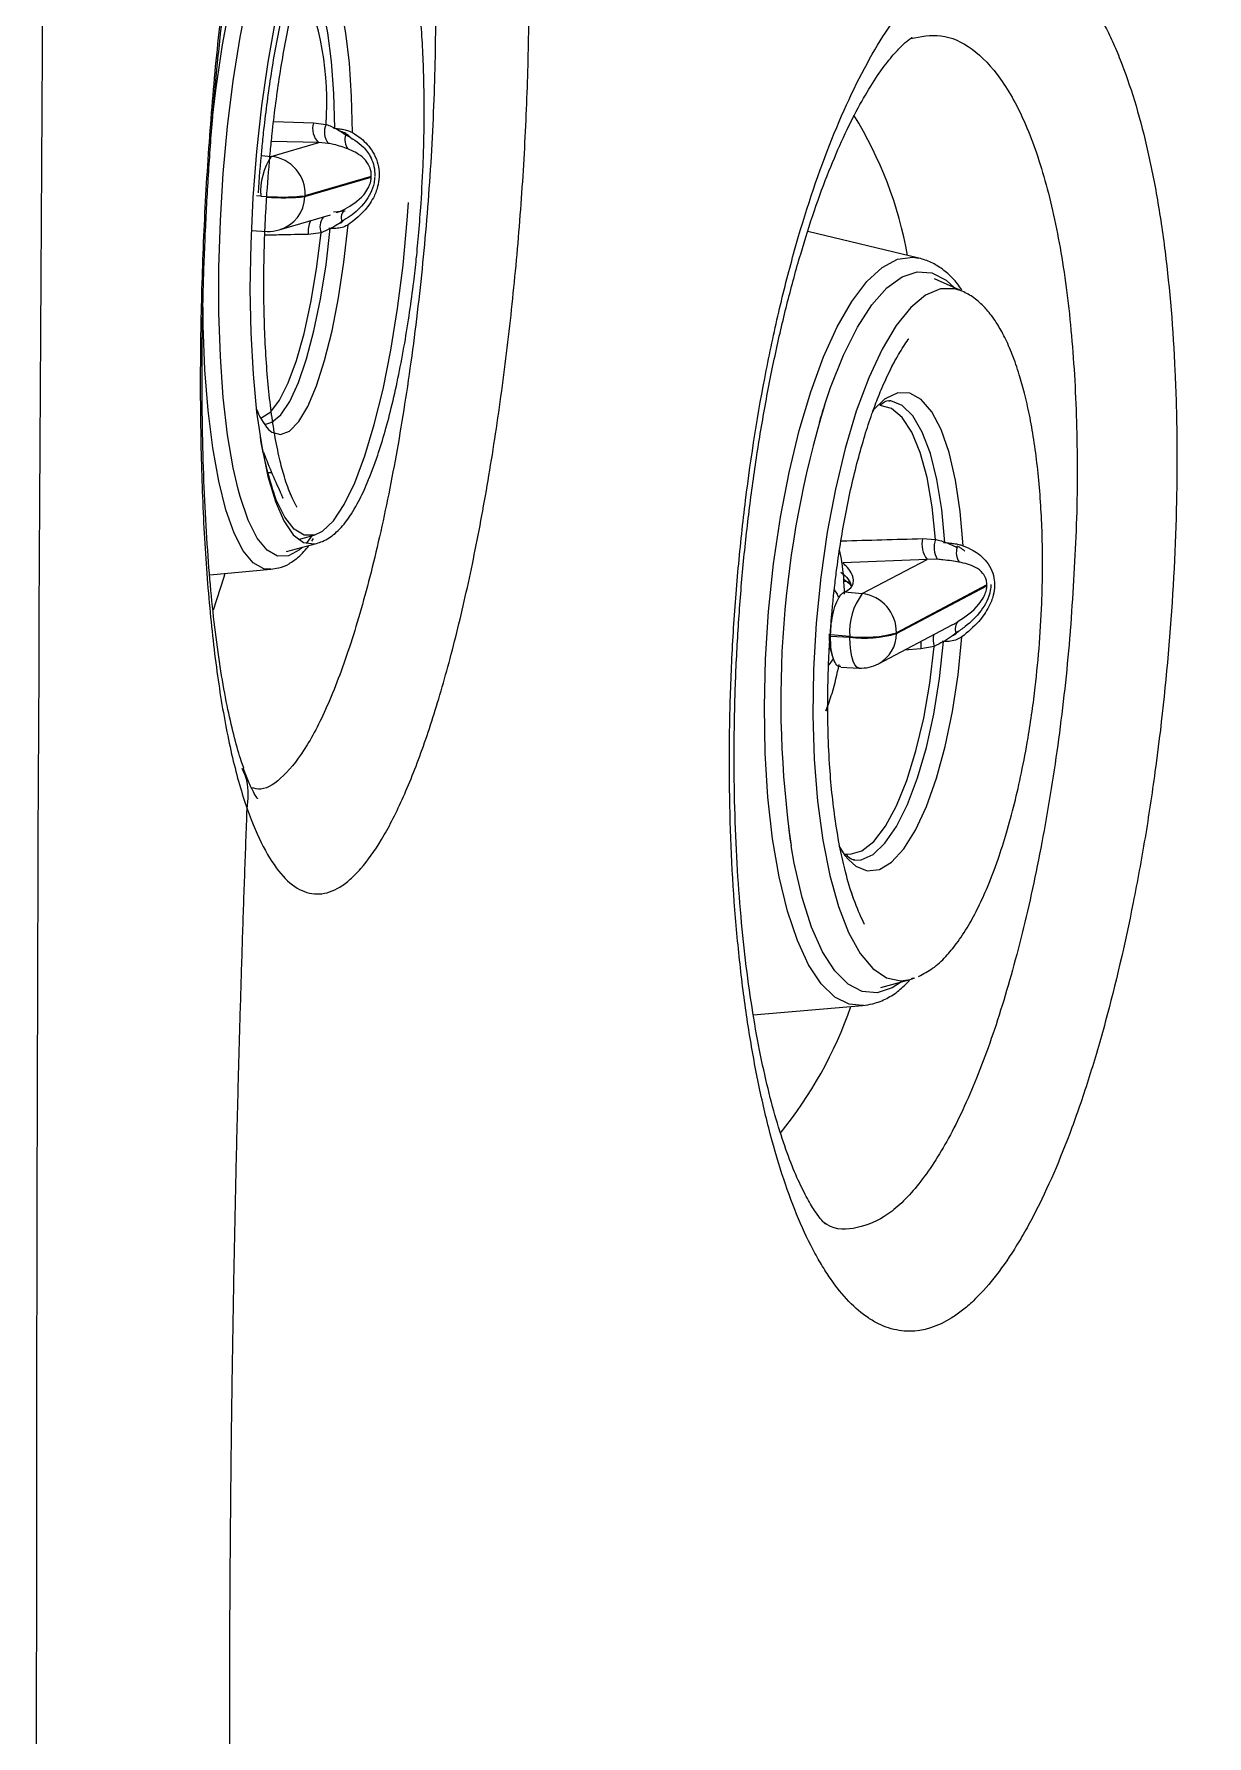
# Model space of a CAD drawing. Extents: x 527 to 611, y 788 to 934.
# Drawn here: x 532.366 to 535.046, y 845.573 to 849.462 of the extents above; entities that cross this region are included whole.
import ezdxf

# ---------------------------------------------------------------- set-up
doc = ezdxf.new("R2010")
doc.units = 0
doc.header["$MEASUREMENT"] = 0
doc.layers.add('1', color=4, linetype='Continuous')
doc.layers.add('GEOMETRY', color=3, linetype='Continuous', lineweight=25)

# ---------------------------------------------------------------- blocks, each defined once
blk = doc.blocks.new('2026_FLAIR')
at = {"layer": 'GEOMETRY'}
for p, q in [((5.8468, 45.8991), (5.9378, 45.8958)), ((5.9378, 45.8958), (5.9666, 45.8921)), ((5.8413, 45.819), (5.9498, 45.8506)), ((5.9498, 45.8506), (5.8416, 45.853)), ((5.9716, 45.8488), (5.9498, 45.8506)), ((5.9834, 45.8835), (5.9868, 45.8833)), ((5.8187, 45.8209), (5.8413, 45.819)), ((5.9183, 45.7272), (6.0699, 45.7714)), ((6.0699, 45.7732), (5.9184, 45.729)), ((6.0702, 45.7733), (6.0699, 45.7732)), ((6.0701, 45.7715), (6.0699, 45.7714)), ((5.8174, 45.7285), (5.8077, 45.7293)), ((5.9184, 45.729), (5.9183, 45.7272)), ((5.9832, 45.6921), (6.0104, 45.6948)), ((5.8596, 45.6511), (5.9766, 45.6852)), ((5.9761, 45.6543), (5.9727, 45.6545)), ((6.0022, 45.6688), (6.0066, 45.6725)), ((5.7955, 45.6495), (5.8318, 45.6478)), ((5.955, 45.6442), (5.9258, 45.6409)), ((7.3211, 45.5866), (7.0674, 45.6476)), ((7.4203, 45.5111), (7.357, 45.5392)), ((7.1053, 45.25), (7.1004, 45.2346)), ((5.8428, 45.0958), (5.833, 45.0963)), ((5.9035, 44.9438), (5.9396, 44.9537)), ((5.8762, 44.916), (5.9448, 44.9347)), ((5.9338, 44.9397), (5.9378, 44.9459)), ((7.3292, 44.9458), (7.3593, 44.9441)), ((7.3774, 44.937), (7.3807, 44.9368)), ((5.7007, 44.863), (5.8404, 44.8756)), ((5.8404, 44.8756), (5.8578, 44.8787)), ((7.3398, 44.8984), (7.1471, 44.8904)), ((7.1918, 44.8201), (7.3398, 44.8984)), ((7.363, 44.8985), (7.3398, 44.8984)), ((7.1489, 44.8485), (7.1617, 44.8473)), ((7.4764, 44.8399), (7.2697, 44.7306)), ((7.2697, 44.7288), (7.4764, 44.8382)), ((7.4768, 44.8401), (7.4764, 44.8399)), ((7.4768, 44.8383), (7.4764, 44.8382)), ((7.151, 44.8238), (7.1918, 44.8201)), ((7.1634, 44.7221), (7.1194, 44.7261)), ((7.1194, 44.7228), (7.1194, 44.7261)), ((7.1194, 44.7228), (7.1633, 44.7204)), ((7.1633, 44.7204), (7.1634, 44.7221)), ((7.2289, 44.6598), (7.3968, 44.7486)), ((7.2697, 44.7306), (7.2697, 44.7288)), ((7.4057, 44.7284), (7.4126, 44.7346)), ((7.3257, 44.6942), (7.2882, 44.6911)), ((7.3559, 44.6993), (7.3257, 44.6942)), ((7.3776, 44.7108), (7.3742, 44.711)), ((7.1429, 44.6523), (7.1846, 44.65)), ((7.3013, 43.9387), (7.3117, 43.9424)), ((7.3013, 43.9387), (7.3087, 43.9411)), ((7.2345, 43.9205), (7.3013, 43.9387)), ((7.2816, 43.9334), (7.2601, 43.9193)), ((6.9427, 43.8579), (7.192, 43.8791)), ((7.1949, 43.8794), (7.192, 43.8791))]:
    blk.add_line(p, q, dxfattribs=at)
at = {"layer": 'GEOMETRY', "flags": 128}
for points in [[(5.7051, 45.8879), (5.7149, 45.9705), (5.73, 46.0736), (5.7478, 46.171), (5.7679, 46.2612), (5.79, 46.3427), (5.8138, 46.4141), (5.8388, 46.4744), (5.8646, 46.5224), (5.8909, 46.5574), (5.9171, 46.5789), (5.9429, 46.5864), (5.954, 46.5853)], [(5.8504, 46.1285), (5.8334, 46.0341), (5.8191, 45.9342), (5.8077, 45.8306), (5.7994, 45.7251), (5.7944, 45.6196), (5.7927, 45.5159), (5.7945, 45.416), (5.7996, 45.3216), (5.8079, 45.2344), (5.8194, 45.1559), (5.8338, 45.0876), (5.8509, 45.0307), (5.8703, 44.9861), (5.8917, 44.9547), (5.9148, 44.9371), (5.939, 44.9335), (5.9448, 44.9347)], [(5.7656, 45.0588), (5.7545, 45.1071), (5.7416, 45.1831), (5.7317, 45.2685), (5.725, 45.3617), (5.7216, 45.4613), (5.7216, 45.5654), (5.725, 45.6723), (5.7317, 45.7802), (5.7416, 45.8872), (5.7546, 45.9915), (5.7703, 46.0913), (5.7886, 46.185), (5.8092, 46.2708), (5.8316, 46.3473), (5.8555, 46.4133), (5.8556, 46.4135)], [(6.0267, 45.8736), (6.025, 45.9556), (6.0201, 46.0319), (6.012, 46.1006), (6.001, 46.1599), (5.9872, 46.2083), (5.9712, 46.2446), (5.9532, 46.2679), (5.9338, 46.2776), (5.9134, 46.2735), (5.9067, 46.2692)], [(5.9868, 45.8833), (5.9846, 45.9626), (5.9792, 46.0359), (5.9707, 46.1012), (5.9592, 46.1569), (5.9452, 46.2014), (5.929, 46.2336), (5.911, 46.2526), (5.8951, 46.2581)], [(5.9396, 44.9537), (5.9584, 44.9628), (5.9832, 44.9867), (6.0078, 45.0238), (6.0319, 45.0734), (6.0551, 45.1346), (6.0768, 45.2064), (6.0967, 45.2874), (6.1145, 45.3762), (6.1298, 45.4713), (6.1424, 45.5709), (6.152, 45.6732), (6.155, 45.7138)], [(5.829, 45.2076), (5.8428, 45.2115), (5.8632, 45.2287), (5.8836, 45.2592), (5.9033, 45.3021), (5.9219, 45.3563), (5.9389, 45.4205), (5.9539, 45.4928), (5.9664, 45.5714), (5.9761, 45.6543)], [(5.8351, 45.1953), (5.8428, 45.1891), (5.8625, 45.1833), (5.8831, 45.1913), (5.904, 45.213), (5.9247, 45.2478), (5.9447, 45.2948), (5.9633, 45.3529), (5.9803, 45.4206), (5.9951, 45.496), (6.0074, 45.5775), (6.0169, 45.6628)], [(5.8165, 45.2219), (5.8199, 45.2227), (5.8401, 45.2356), (5.8604, 45.2622), (5.8803, 45.3016), (5.8992, 45.3529), (5.9165, 45.4146), (5.9318, 45.485), (5.9448, 45.5622), (5.955, 45.6442)], [(7.192, 43.8791), (7.1619, 43.8819), (7.129, 43.8982), (7.0979, 43.9283), (7.0692, 43.9716), (7.0434, 44.0274), (7.0209, 44.0948), (7.0019, 44.1727), (6.987, 44.2598), (6.9763, 44.3547), (6.9699, 44.4559), (6.968, 44.5616), (6.9707, 44.6701), (6.9778, 44.7796), (6.9892, 44.8885), (7.0049, 44.9947), (7.0244, 45.0967), (7.0476, 45.1928), (7.0739, 45.2813), (7.103, 45.3608), (7.1345, 45.43), (7.1677, 45.4878), (7.2021, 45.5332), (7.2372, 45.5654), (7.2724, 45.5841), (7.3072, 45.5887), (7.3211, 45.5866)], [(7.1053, 45.25), (7.1192, 45.2909), (7.1488, 45.3652), (7.1806, 45.4286), (7.2139, 45.4802), (7.2481, 45.5189), (7.2828, 45.5441), (7.3173, 45.5554), (7.351, 45.5527), (7.3833, 45.5359), (7.4016, 45.5194)], [(5.8404, 44.8756), (5.8246, 44.8769), (5.8002, 44.8904), (5.7774, 44.9177), (5.7563, 44.9584), (5.7375, 45.0118), (5.7212, 45.0769), (5.7076, 45.1528), (5.6971, 45.2382), (5.6897, 45.3317), (5.6856, 45.4317), (5.6847, 45.5176)], [(7.4203, 45.5111), (7.4036, 45.5166), (7.3704, 45.5164), (7.3365, 45.5022), (7.3025, 45.4741), (7.2691, 45.4327), (7.2369, 45.3787), (7.2064, 45.3131), (7.1781, 45.237), (7.1526, 45.1519), (7.1304, 45.0591), (7.1117, 44.9604), (7.0971, 44.8575), (7.0866, 44.7524), (7.0805, 44.6467), (7.079, 44.5425), (7.082, 44.4416), (7.0895, 44.3458), (7.1013, 44.2568), (7.1173, 44.1761), (7.1372, 44.1053), (7.1605, 44.0456), (7.1869, 43.9981), (7.216, 43.9635), (7.2471, 43.9426), (7.2798, 43.9357), (7.3013, 43.9387)], [(7.2428, 45.2643), (7.2175, 45.2397), (7.2142, 45.2356)], [(7.4221, 44.9295), (7.4157, 45.008), (7.405, 45.0796), (7.3903, 45.1425), (7.3721, 45.1949), (7.3507, 45.2357), (7.3267, 45.2637), (7.3007, 45.2784), (7.2734, 45.2792), (7.2454, 45.2662), (7.2428, 45.2643)], [(7.3593, 44.9441), (7.3516, 45.0186), (7.3398, 45.0853), (7.324, 45.1425), (7.3049, 45.1886), (7.2827, 45.2224), (7.2583, 45.2429), (7.233, 45.2496)], [(7.3807, 44.9368), (7.3736, 45.0125), (7.3624, 45.081), (7.3473, 45.1404), (7.3287, 45.1892), (7.3071, 45.2261), (7.2831, 45.25), (7.2572, 45.2605), (7.2543, 45.2608)], [(5.8805, 44.9061), (5.8555, 44.9058), (5.8316, 44.9195), (5.8092, 44.9471), (5.7886, 44.988), (5.7703, 45.0417), (5.7656, 45.0588)], [(5.9405, 44.9539), (5.9165, 44.9537), (5.8937, 44.9673), (5.8723, 44.9944), (5.8528, 45.0345), (5.8469, 45.0503)], [(5.9346, 44.9524), (5.9321, 44.9488), (5.9208, 44.9349)], [(5.9121, 44.9258), (5.9062, 44.9205), (5.8805, 44.9061)], [(5.7353, 44.8661), (5.7327, 44.8573), (5.7083, 44.7819)], [(7.1279, 44.829), (7.1345, 44.8186), (7.1366, 44.8128)], [(7.1609, 44.2117), (7.1768, 44.1977), (7.2033, 44.1869), (7.2308, 44.19), (7.2588, 44.2068), (7.2866, 44.237), (7.3133, 44.2797), (7.3384, 44.3339), (7.3613, 44.3983), (7.3812, 44.4711), (7.3978, 44.5506), (7.4106, 44.6347), (7.4193, 44.7213)], [(7.1846, 44.65), (7.1844, 44.6501), (7.1795, 44.6521), (7.175, 44.6573), (7.1711, 44.6655), (7.1678, 44.6764), (7.1654, 44.6895), (7.1639, 44.7044), (7.1633, 44.7204)], [(7.1539, 44.2257), (7.164, 44.2249), (7.1911, 44.2325), (7.2183, 44.2539), (7.2449, 44.2885), (7.2703, 44.3354), (7.2937, 44.3932), (7.3145, 44.4605), (7.3321, 44.5353), (7.346, 44.6157), (7.3559, 44.6993)], [(7.1727, 44.2114), (7.189, 44.212), (7.2163, 44.2242), (7.2435, 44.2498), (7.27, 44.2881), (7.2951, 44.3383), (7.318, 44.3989), (7.3382, 44.4684), (7.3551, 44.5449), (7.3684, 44.6264), (7.3776, 44.7108)], [(7.126, 44.6717), (7.1256, 44.6709), (7.115, 44.6571)], [(7.2601, 43.9193), (7.2256, 43.9079), (7.1919, 43.9107), (7.1595, 43.9275), (7.1291, 43.9581), (7.1011, 44.0019), (7.0761, 44.0581), (7.0543, 44.126), (7.0363, 44.2041), (7.0292, 44.2441)], [(7.1382, 44.2436), (7.1522, 44.222), (7.1609, 44.2117)]]:
    blk.add_lwpolyline(points, dxfattribs=at)
at = {"layer": 'GEOMETRY'}
for centre, radius, start, end in [((5.2733, 45.9418), 0.6951, 355.9052, 24.2463), ((5.979, 45.8826), 0.0433, 162.2254, 227.5447), ((6.0043, 45.8745), 0.0416, 154.9717, 218.2183), ((6.3928, 45.4308), 0.917, 10.1732, 31.7504), ((6.0434, 45.8566), 0.0338, 159.9564, 217.6506), ((5.9645, 45.738), 0.1475, 146.6818, 183.6696), ((5.8329, 45.7337), 0.0857, 356.8526, 84.3307), ((3.3518, 45.8999), 2.7211, 357.2938, 357.331), ((5.8657, 46.2264), 0.5002, 264.452, 276.0459), ((5.8681, 46.1912), 0.4667, 265.4286, 276.182), ((5.8357, 45.7303), 0.0827, 286.825, 357.8832), ((6.0293, 45.6785), 0.0281, 132.6758, 196.822), ((5.9867, 45.6465), 0.0612, 155.4113, 185.3015), ((5.9914, 45.6576), 0.0388, 143.9645, 200.2007), ((5.8358, 45.7327), 0.085, 267.3049, 286.2703), ((5.9484, 45.2942), 0.1503, 199.8285, 221.1034), ((9.3393, 44.5752), 2.3337, 163.1929, 188.1572), ((6.6143, 45.305), 0.8086, 189.0248, 198.3598), ((7.3869, 44.9338), 0.0589, 168.2177, 216.9796), ((7.4108, 44.9254), 0.0549, 160.0106, 209.351), ((7.4453, 44.9132), 0.0387, 161.698, 213.4773), ((5.5509, 44.866), 1.9257, 359.1716, 359.2234), ((7.308, 44.7333), 0.1451, 143.2434, 184.404), ((7.1813, 44.7323), 0.0884, 358.8825, 83.1998), ((7.2354, 44.7186), 0.1193, 175.3406, 201.9433), ((7.1956, 44.9888), 0.2703, 263.1491, 285.9085), ((7.1956, 44.9905), 0.2703, 263.1491, 285.9085), ((7.1915, 44.7284), 0.0782, 298.6092, 0.2746), ((7.4192, 44.7162), 0.0655, 171.2938, 194.9391), ((7.4289, 44.7394), 0.0249, 135.4421, 202.2012), ((7.4169, 44.7011), 0.0915, 173.6962, 184.3296), ((7.1892, 44.7349), 0.085, 266.9039, 297.8748), ((6.267, 44.1877), 0.9509, 320.8137, 340.9181)]:
    blk.add_arc(centre, radius, start, end, dxfattribs=at)
for points, knots in [([(9.9132, 46.019), (9.8924, 46.0274), (9.8504, 46.0443), (9.7876, 46.0697), (9.7245, 46.0955), (9.661, 46.1215), (9.5973, 46.1479), (9.5333, 46.1745), (9.4691, 46.2014), (9.4046, 46.2286), (9.3399, 46.2562), (9.275, 46.284), (9.2098, 46.3121), (9.1445, 46.3404), (9.079, 46.3691), (9.0134, 46.3981), (8.9476, 46.4274), (8.8817, 46.4569), (8.8157, 46.4868), (8.6844, 46.5466), (8.4842, 46.6398), (8.2327, 46.7611), (7.9795, 46.8877), (7.739, 47.0126), (7.5016, 47.141), (7.2738, 47.2693), (7.0616, 47.3941), (6.8557, 47.5206), (6.667, 47.6419), (6.5178, 47.7424), (6.4115, 47.8165), (6.3399, 47.8674), (6.2713, 47.9172), (6.2056, 47.9658), (6.1635, 47.9978), (6.1426, 48.0137)], [0, 0, 0, 0, 0.012666, 0.025477, 0.038431, 0.05153, 0.064772, 0.078158, 0.091689, 0.105363, 0.11918, 0.133142, 0.147247, 0.161495, 0.175887, 0.190423, 0.205102, 0.219924, 0.23489, 0.249999, 0.309916, 0.374998, 0.432261, 0.499997, 0.562503, 0.624998, 0.692667, 0.749998, 0.815109, 0.874999, 0.901116, 0.926674, 0.951674, 0.976116, 1, 1, 1, 1]), ([(5.7863, 44.3281), (5.798, 44.2952), (5.8102, 44.2665), (5.8358, 44.2175), (5.8491, 44.1971), (5.8768, 44.1644), (5.8911, 44.1522), (5.921, 44.1364), (5.9361, 44.133), (5.9668, 44.1349), (5.9823, 44.1401), (6.006, 44.1545), (6.0139, 44.1604), (6.0299, 44.1745), (6.038, 44.1826), (6.0619, 44.21), (6.0777, 44.2323), (6.1092, 44.2849), (6.1248, 44.3152), (6.1482, 44.3669), (6.1559, 44.3851), (6.1712, 44.4233), (6.1787, 44.4432), (6.201, 44.5053), (6.2154, 44.55), (6.2364, 44.6218), (6.2433, 44.6466), (6.2569, 44.6978), (6.2637, 44.7243), (6.2833, 44.8056), (6.2958, 44.8619), (6.3192, 44.9788), (6.3303, 45.0393), (6.3459, 45.1334), (6.3509, 45.1653), (6.3606, 45.23), (6.3652, 45.2626), (6.3783, 45.3609), (6.3862, 45.4272), (6.4001, 45.5611), (6.4062, 45.6289), (6.4138, 45.7316), (6.4162, 45.7659), (6.4202, 45.834), (6.422, 45.8678), (6.4266, 45.9688), (6.4286, 46.0354), (6.4301, 46.1342), (6.4303, 46.1669), (6.4301, 46.2321), (6.4298, 46.2645), (6.428, 46.36), (6.4257, 46.4214), (6.419, 46.5402), (6.4145, 46.5975), (6.4062, 46.6803), (6.4032, 46.7075), (6.3965, 46.7601), (6.393, 46.7856), (6.3816, 46.8597), (6.373, 46.9058), (6.354, 46.9916), (6.3435, 47.0313), (6.3205, 47.1038), (6.3083, 47.136), (6.2825, 47.1922), (6.2689, 47.2163), (6.2474, 47.2465), (6.2401, 47.2555), (6.2251, 47.2715), (6.2174, 47.2784), (6.1942, 47.2958), (6.1784, 47.3029), (6.1462, 47.3087), (6.1297, 47.3072), (6.1045, 47.2984), (6.096, 47.2943), (6.0791, 47.2841), (6.0707, 47.2779), (6.0455, 47.2561), (6.0287, 47.2375), (6.0037, 47.2034), (5.9954, 47.1909), (5.983, 47.1707), (5.9788, 47.1637), (5.9726, 47.1528), (5.9695, 47.1473), (5.9664, 47.1416), (5.9644, 47.1377), (5.9633, 47.1358), (5.9623, 47.1338)], [0, 0, 0, 0, 0.03125, 0.03125, 0.0625, 0.0625, 0.09375, 0.09375, 0.125, 0.125, 0.15625, 0.15625, 0.171875, 0.171875, 0.1875, 0.1875, 0.21875, 0.21875, 0.25, 0.25, 0.265625, 0.265625, 0.28125, 0.28125, 0.3125, 0.3125, 0.328125, 0.328125, 0.34375, 0.34375, 0.375, 0.375, 0.40625, 0.40625, 0.421875, 0.421875, 0.4375, 0.4375, 0.46875, 0.46875, 0.5, 0.5, 0.515625, 0.515625, 0.53125, 0.53125, 0.5625, 0.5625, 0.578125, 0.578125, 0.59375, 0.59375, 0.625, 0.625, 0.65625, 0.65625, 0.671875, 0.671875, 0.6875, 0.6875, 0.71875, 0.71875, 0.75, 0.75, 0.78125, 0.78125, 0.8125, 0.8125, 0.828125, 0.828125, 0.84375, 0.84375, 0.875, 0.875, 0.90625, 0.90625, 0.921875, 0.921875, 0.9375, 0.9375, 0.96875, 0.96875, 0.984375, 0.984375, 0.992187, 0.992187, 0.996094, 0.998047, 0.998047, 1, 1, 1, 1]), ([(5.9623, 47.1336), (5.945, 47.1004), (5.9286, 47.0633), (5.897, 46.9816), (5.8819, 46.9371), (5.8602, 46.8646), (5.853, 46.8395), (5.8391, 46.7874), (5.8322, 46.7603), (5.8123, 46.6771), (5.7999, 46.619), (5.7767, 46.498), (5.7659, 46.435), (5.751, 46.3367), (5.7462, 46.3031), (5.7371, 46.2355), (5.7328, 46.2015), (5.7207, 46.0986), (5.7136, 46.029), (5.7045, 45.9231), (5.7017, 45.8875), (5.6965, 45.8159), (5.6941, 45.7797), (5.6879, 45.6717), (5.6848, 45.6003), (5.6805, 45.4588), (5.6793, 45.3887), (5.6791, 45.2844), (5.6792, 45.2497), (5.6801, 45.1815), (5.6807, 45.1479), (5.6835, 45.0488), (5.6863, 44.9849), (5.6921, 44.8923), (5.6943, 44.862), (5.6992, 44.8024), (5.7019, 44.7731), (5.7108, 44.6879), (5.7177, 44.6347), (5.7336, 44.535), (5.7426, 44.4885), (5.7577, 44.424), (5.7631, 44.4034), (5.7743, 44.3643), (5.7801, 44.3458), (5.7862, 44.3283)], [0, 0, 0, 0, 0.0625, 0.0625, 0.125, 0.125, 0.15625, 0.15625, 0.1875, 0.1875, 0.25, 0.25, 0.3125, 0.3125, 0.34375, 0.34375, 0.375, 0.375, 0.4375, 0.4375, 0.46875, 0.46875, 0.5, 0.5, 0.5625, 0.5625, 0.625, 0.625, 0.65625, 0.65625, 0.6875, 0.6875, 0.75, 0.75, 0.78125, 0.78125, 0.8125, 0.8125, 0.875, 0.875, 0.9375, 0.9375, 0.96875, 0.96875, 1, 1, 1, 1]), ([(5.9699, 47.0862), (5.9768, 47.0876), (6.0026, 47.0929), (6.0442, 47.0625), (6.0929, 46.9954), (6.1347, 46.891), (6.1693, 46.7533), (6.1949, 46.5876), (6.2113, 46.3958), (6.2179, 46.1865), (6.2147, 45.9622), (6.2023, 45.7332), (6.1809, 45.5022), (6.1517, 45.2798), (6.1153, 45.0685), (6.0733, 44.8781), (6.0261, 44.7103), (5.9759, 44.5732), (5.923, 44.4672), (5.8699, 44.4002), (5.8268, 44.3692), (5.8031, 44.3749), (5.7961, 44.3765)], [0, 0, 0, 0, 0.019585, 0.073345, 0.125527, 0.179219, 0.231504, 0.285316, 0.337807, 0.391837, 0.444493, 0.498689, 0.551392, 0.605625, 0.65827, 0.712435, 0.764977, 0.819034, 0.871478, 0.925435, 0.977802, 1, 1, 1, 1]), ([(5.7786, 44.4218), (5.7767, 44.427), (5.7698, 44.4458), (5.7572, 44.4901), (5.7419, 44.5546), (5.7274, 44.6318), (5.7149, 44.7183), (5.7042, 44.8147), (5.6956, 44.9192), (5.689, 45.0328), (5.6847, 45.1541), (5.6829, 45.2815), (5.6835, 45.4133), (5.6866, 45.5478), (5.6923, 45.6831), (5.7002, 45.8178), (5.7106, 45.9512), (5.7234, 46.083), (5.7387, 46.2126), (5.7561, 46.3384), (5.7757, 46.4587), (5.797, 46.5721), (5.8198, 46.6769), (5.8434, 46.7709), (5.8679, 46.8544), (5.893, 46.9281), (5.9177, 46.9894), (5.9346, 47.0265), (5.9418, 47.0392), (5.942, 47.0396)], [0, 0, 0, 0, 0.01331, 0.048282, 0.084933, 0.122822, 0.161547, 0.199122, 0.238023, 0.277825, 0.318312, 0.359261, 0.40045, 0.441643, 0.482643, 0.523249, 0.563515, 0.60415, 0.645026, 0.686025, 0.726946, 0.767601, 0.807802, 0.84733, 0.884889, 0.923711, 0.961823, 0.998909, 1, 1, 1, 1]), ([(6.1836, 45.7114), (6.1855, 45.7442), (6.1882, 45.7903), (6.1902, 45.8578), (6.191, 45.9146), (6.1905, 45.9801), (6.1885, 46.0459), (6.1848, 46.1109), (6.1794, 46.173), (6.1723, 46.2311), (6.1639, 46.2838), (6.1543, 46.3304), (6.1441, 46.3695), (6.1333, 46.403), (6.1212, 46.433), (6.1081, 46.4584), (6.0929, 46.4801), (6.0816, 46.4925), (6.0707, 46.5006), (6.0672, 46.5032)], [0, 0, 0, 0, 0.088522, 0.124727, 0.184293, 0.245323, 0.309847, 0.375952, 0.442755, 0.509448, 0.575263, 0.63927, 0.699936, 0.753453, 0.809618, 0.869904, 0.923302, 0.975408, 1, 1, 1, 1]), ([(5.8315, 45.7348), (5.8339, 45.7671), (5.8373, 45.8127), (5.8441, 45.8789), (5.8507, 45.9344), (5.8597, 45.9979), (5.8701, 46.0612), (5.882, 46.123), (5.895, 46.1815), (5.9088, 46.2354), (5.9231, 46.2834), (5.9372, 46.3246), (5.9499, 46.3567), (5.9598, 46.3787), (5.9708, 46.4008), (5.9818, 46.4198), (5.991, 46.4326), (5.9934, 46.4357), (5.9938, 46.4363), (5.9939, 46.4363), (5.9939, 46.4363), (5.9939, 46.4363), (5.9939, 46.4363)], [0, 0, 0, 0, 0.103569, 0.14605, 0.215409, 0.286247, 0.360832, 0.436854, 0.513199, 0.588811, 0.662626, 0.733234, 0.79788, 0.846462, 0.874494, 0.967376, 0.993524, 0.999303, 0.999873, 0.999981, 0.999999, 1, 1, 1, 1]), ([(5.8118, 45.7361), (5.8143, 45.7686), (5.8177, 45.8144), (5.8246, 45.881), (5.8312, 45.9368), (5.8402, 46.0008), (5.8508, 46.0647), (5.8628, 46.1273), (5.876, 46.1867), (5.8901, 46.2416), (5.9048, 46.2911), (5.9196, 46.3341), (5.9341, 46.37), (5.9468, 46.3972), (5.9553, 46.4131), (5.9589, 46.4194), (5.9595, 46.4203), (5.9595, 46.4203), (5.9595, 46.4203)], [0, 0, 0, 0, 0.112333, 0.158143, 0.233431, 0.310374, 0.391502, 0.474341, 0.55773, 0.640598, 0.721948, 0.800633, 0.87501, 0.941927, 0.9921, 0.998945, 0.99984, 1, 1, 1, 1]), ([(7.894, 44.7216), (7.9024, 44.8263), (7.9075, 44.9293), (7.9107, 45.0812), (7.911, 45.1314), (7.9101, 45.2061), (7.9097, 45.2309), (7.9083, 45.2802), (7.9074, 45.3045), (7.902, 45.4244), (7.8944, 45.5154), (7.8809, 45.6231), (7.878, 45.6444), (7.8717, 45.6862), (7.8684, 45.7069), (7.8578, 45.7675), (7.8499, 45.806), (7.8243, 45.9157), (7.8043, 45.9814), (7.7755, 46.0539), (7.7695, 46.068), (7.7573, 46.0949), (7.7511, 46.1077), (7.732, 46.1445), (7.7053, 46.1888), (7.6766, 46.2238), (7.6542, 46.2465), (7.6466, 46.2535), (7.6311, 46.2662), (7.6232, 46.272), (7.5835, 46.2976), (7.5506, 46.3078), (7.4998, 46.3081), (7.4826, 46.3056), (7.4564, 46.2981), (7.4476, 46.2949), (7.4301, 46.2873), (7.4214, 46.2829), (7.3778, 46.2577), (7.3432, 46.2279), (7.3003, 46.1783), (7.2917, 46.1678), (7.2746, 46.1454), (7.2661, 46.1337), (7.241, 46.0969), (7.2246, 46.0703), (7.1765, 45.9843), (7.1459, 45.9187), (7.0878, 45.7706), (7.0613, 45.6905), (7.0251, 45.5617), (7.0137, 45.5173), (6.992, 45.4255), (6.9817, 45.3779), (6.9535, 45.2337), (6.9378, 45.1348), (6.922, 45.0077), (6.919, 44.9821), (6.9135, 44.9306), (6.9109, 44.9046), (6.9037, 44.8264), (6.8998, 44.7742), (6.8951, 44.6958), (6.8938, 44.6696), (6.8915, 44.6173), (6.8906, 44.5911), (6.8885, 44.5134), (6.8879, 44.4622), (6.8887, 44.3104), (6.8924, 44.2117), (6.9029, 44.0675), (6.9073, 44.0198), (6.9175, 43.9279), (6.9233, 43.8834), (6.9364, 43.7974), (6.9437, 43.7558), (6.9598, 43.6755), (6.9685, 43.6368), (6.997, 43.5255), (7.0183, 43.4598), (7.0536, 43.3735), (7.0659, 43.3468), (7.0852, 43.3099), (7.0919, 43.2981), (7.1053, 43.2757), (7.1121, 43.2651), (7.1465, 43.2154), (7.1754, 43.1854), (7.2133, 43.1601), (7.2209, 43.1556), (7.2364, 43.148), (7.2442, 43.1448), (7.2678, 43.1372), (7.2837, 43.1347), (7.3314, 43.1348), (7.3636, 43.145), (7.4043, 43.1705), (7.4125, 43.1763), (7.4287, 43.189), (7.4368, 43.196), (7.4609, 43.2187), (7.4927, 43.2537), (7.5239, 43.298), (7.5471, 43.3348), (7.5548, 43.3476), (7.5702, 43.3746), (7.5778, 43.3886), (7.6153, 43.4612), (7.6438, 43.5269), (7.6843, 43.6367), (7.6975, 43.6752), (7.7167, 43.7359), (7.723, 43.7566), (7.7353, 43.7985), (7.7413, 43.8197), (7.7705, 43.9274), (7.7918, 44.0186), (7.8204, 44.1627), (7.8295, 44.2122), (7.8461, 44.3118), (7.8537, 44.362), (7.8745, 44.5139), (7.8857, 44.6169), (7.894, 44.7216)], [0, 0, 0, 0, 0.03125, 0.03125, 0.046875, 0.046875, 0.054688, 0.054688, 0.0625, 0.0625, 0.09375, 0.09375, 0.101563, 0.101563, 0.109375, 0.109375, 0.125, 0.125, 0.15625, 0.15625, 0.164063, 0.164063, 0.171875, 0.171875, 0.1875, 0.203125, 0.203125, 0.210938, 0.210938, 0.21875, 0.21875, 0.25, 0.25, 0.265625, 0.265625, 0.273438, 0.273438, 0.28125, 0.28125, 0.3125, 0.3125, 0.320313, 0.320313, 0.328125, 0.328125, 0.34375, 0.34375, 0.375, 0.375, 0.40625, 0.40625, 0.421875, 0.421875, 0.4375, 0.4375, 0.46875, 0.46875, 0.476563, 0.476563, 0.484375, 0.484375, 0.5, 0.5, 0.507813, 0.507813, 0.515625, 0.515625, 0.53125, 0.53125, 0.5625, 0.5625, 0.578125, 0.578125, 0.59375, 0.59375, 0.609375, 0.609375, 0.625, 0.625, 0.65625, 0.65625, 0.671875, 0.671875, 0.679688, 0.679688, 0.6875, 0.6875, 0.71875, 0.71875, 0.726563, 0.726563, 0.734375, 0.734375, 0.75, 0.75, 0.78125, 0.78125, 0.789063, 0.789063, 0.796875, 0.796875, 0.8125, 0.828125, 0.828125, 0.835938, 0.835938, 0.84375, 0.84375, 0.875, 0.875, 0.890625, 0.890625, 0.898438, 0.898438, 0.90625, 0.90625, 0.9375, 0.9375, 0.953125, 0.953125, 0.96875, 0.96875, 1, 1, 1, 1]), ([(7.1073, 43.3798), (7.1075, 43.3796), (7.1084, 43.379), (7.0997, 43.3872), (7.0853, 43.406), (7.0664, 43.4366), (7.0452, 43.4789), (7.0227, 43.5334), (7.0002, 43.5998), (6.9787, 43.6771), (6.9589, 43.7649), (6.9413, 43.8619), (6.9262, 43.968), (6.9141, 44.0823), (6.9052, 44.2034), (6.8999, 44.33), (6.8984, 44.4607), (6.9007, 44.5938), (6.9069, 44.7278), (6.9169, 44.8611), (6.9307, 44.9929), (6.9482, 45.1226), (6.9692, 45.2495), (6.9935, 45.3718), (7.0207, 45.4881), (7.0505, 45.5968), (7.0822, 45.6966), (7.1151, 45.7858), (7.1486, 45.8641), (7.1823, 45.9313), (7.2152, 45.9874), (7.2458, 46.0314), (7.2727, 46.063), (7.2931, 46.0823), (7.3054, 46.0906), (7.3055, 46.0906), (7.3055, 46.0906)], [0, 0, 0, 0, 0.012639, 0.037971, 0.063539, 0.089922, 0.117339, 0.145746, 0.174975, 0.204812, 0.234678, 0.265221, 0.296369, 0.328022, 0.360068, 0.392395, 0.424891, 0.457449, 0.489968, 0.522221, 0.554319, 0.586631, 0.619081, 0.651552, 0.683898, 0.715986, 0.747686, 0.778878, 0.809051, 0.839241, 0.869134, 0.898515, 0.927172, 0.954972, 0.981978, 1, 1, 1, 1]), ([(7.302, 46.0884), (7.3253, 46.0928), (7.3739, 46.1021), (7.4438, 46.0696), (7.5093, 46.0013), (7.5667, 45.897), (7.6137, 45.7591), (7.6496, 45.5921), (7.673, 45.3999), (7.6838, 45.189), (7.6828, 44.9654), (7.6723, 44.8124), (7.6671, 44.7359)], [0, 0, 0, 0, 0.091874, 0.192058, 0.292323, 0.392586, 0.493483, 0.594382, 0.696003, 0.797629, 0.898813, 1, 1, 1, 1]), ([(5.9666, 45.8921), (5.9708, 45.8906), (5.9888, 45.8839), (6.0017, 45.875), (6.0116, 45.8682)], [0, 0, 0, 0, 0.235525, 1, 1, 1, 1]), ([(6.0166, 45.836), (6.0067, 45.8397), (5.9938, 45.8444), (5.9758, 45.848), (5.9716, 45.8488)], [0, 0, 0, 0, 0.771239, 1, 1, 1, 1]), ([(5.9868, 45.8833), (5.9907, 45.8829), (5.9987, 45.8822), (6.0103, 45.8799), (6.02, 45.8771), (6.0246, 45.8747), (6.0267, 45.8736)], [0, 0, 0, 0, 0.254764, 0.509055, 0.775432, 1, 1, 1, 1]), ([(6.0116, 45.8712), (6.01, 45.8721), (6.007, 45.8738), (6.0021, 45.8753), (5.9992, 45.8758), (5.9986, 45.8759)], [0, 0, 0, 0, 0.477187, 0.880654, 1, 1, 1, 1]), ([(6.0272, 45.8573), (6.0242, 45.8608), (6.0193, 45.8664), (6.0137, 45.8699), (6.0116, 45.8712)], [0, 0, 0, 0, 0.62135, 1, 1, 1, 1]), ([(6.0116, 45.8682), (6.0256, 45.8605), (6.0471, 45.8486), (6.068, 45.8204), (6.0771, 45.7968), (6.0777, 45.7817), (6.0779, 45.7741)], [0, 0, 0, 0, 0.463117, 0.713612, 0.855951, 1, 1, 1, 1]), ([(6.0267, 45.8736), (6.0334, 45.8693), (6.0503, 45.8585), (6.0706, 45.8365), (6.0839, 45.8085), (6.088, 45.7878), (6.0881, 45.7683), (6.0847, 45.7474), (6.0732, 45.7192), (6.05, 45.6876), (6.0291, 45.672), (6.0169, 45.6628)], [0, 0, 0, 0, 0.116168, 0.292659, 0.385827, 0.463409, 0.501888, 0.57117, 0.660671, 0.801001, 1, 1, 1, 1]), ([(6.0699, 45.7732), (6.0699, 45.7767), (6.0698, 45.7821), (6.0676, 45.7919), (6.0615, 45.8056), (6.0441, 45.8241), (6.0276, 45.8312), (6.0166, 45.836)], [0, 0, 0, 0, 0.08028, 0.121402, 0.251244, 0.501972, 1, 1, 1, 1]), ([(6.0779, 45.7723), (6.0774, 45.7678), (6.0762, 45.7545), (6.0685, 45.7341), (6.0505, 45.7062), (6.0273, 45.6854), (6.0088, 45.6742), (6.0023, 45.6703)], [0, 0, 0, 0, 0.084589, 0.250844, 0.41495, 0.796141, 1, 1, 1, 1]), ([(6.0102, 45.6992), (6.0248, 45.7075), (6.0431, 45.718), (6.0612, 45.7428), (6.0663, 45.7539), (6.069, 45.7629), (6.0695, 45.7683), (6.0699, 45.7714)], [0, 0, 0, 0, 0.6220351, 0.7817212, 0.8783885, 0.9298734, 1, 1, 1, 1]), ([(5.8996, 45.0179), (5.8996, 45.0179), (5.8996, 45.0179), (5.8996, 45.0179), (5.8996, 45.018), (5.8985, 45.0199), (5.8912, 45.0331), (5.8811, 45.0564), (5.87, 45.0902), (5.8595, 45.1296), (5.8495, 45.1794), (5.8408, 45.2364), (5.834, 45.2972), (5.8288, 45.364), (5.8254, 45.4368), (5.8241, 45.5082), (5.8246, 45.5743), (5.8262, 45.636), (5.8286, 45.6887), (5.8308, 45.7232), (5.8315, 45.7348)], [0, 0, 0, 0, 0.000002, 0.000012, 0.000066, 0.000653, 0.018121, 0.122923, 0.175621, 0.25391, 0.343564, 0.421459, 0.504612, 0.588732, 0.671754, 0.76292, 0.830609, 0.889552, 0.962761, 1, 1, 1, 1]), ([(5.9448, 44.9347), (5.9493, 44.9362), (5.9652, 44.9413), (5.9897, 44.9581), (6.015, 44.9865), (6.0394, 45.0261), (6.0627, 45.0758), (6.0829, 45.1295), (6.1017, 45.1906), (6.1179, 45.2523), (6.1329, 45.3198), (6.1462, 45.3904), (6.1576, 45.4614), (6.1662, 45.5262), (6.1732, 45.5871), (6.1789, 45.647), (6.182, 45.6893), (6.1836, 45.7114)], [0, 0, 0, 0, 0.027601, 0.098315, 0.18088, 0.271476, 0.343157, 0.433542, 0.501957, 0.572487, 0.643646, 0.71391, 0.78064, 0.843054, 0.889855, 0.9426, 1, 1, 1, 1]), ([(5.9893, 45.6907), (5.9933, 45.6919), (6.0014, 45.6944), (6.0072, 45.6976), (6.0102, 45.6992)], [0, 0, 0, 0, 0.493422, 1, 1, 1, 1]), ([(6.0023, 45.6703), (5.9993, 45.668), (5.9863, 45.6581), (5.9685, 45.6502), (5.955, 45.6442)], [0, 0, 0, 0, 0.234175, 1, 1, 1, 1]), ([(6.0169, 45.6628), (6.0135, 45.6609), (6.0069, 45.6573), (5.9932, 45.6545), (5.9824, 45.654), (5.9771, 45.6543), (5.9761, 45.6543)], [0, 0, 0, 0, 0.32436, 0.650451, 0.935141, 1, 1, 1, 1]), ([(5.9962, 45.6658), (5.9969, 45.6661), (5.9993, 45.6668), (6.001, 45.668), (6.0022, 45.6688)], [0, 0, 0, 0, 0.3063412, 1, 1, 1, 1]), ([(5.9258, 45.6409), (5.9048, 45.6405), (5.8715, 45.6399), (5.8386, 45.639), (5.8266, 45.6387)], [0, 0, 0, 0, 0.634609, 1, 1, 1, 1]), ([(7.4193, 45.5139), (7.416, 45.5188), (7.4062, 45.533), (7.3875, 45.5519), (7.3638, 45.5699), (7.341, 45.5811), (7.326, 45.5852), (7.3212, 45.5866)], [0, 0, 0, 0, 0.136082, 0.394987, 0.654255, 0.887431, 1, 1, 1, 1]), ([(7.5968, 44.7071), (7.599, 44.7415), (7.602, 44.7894), (7.6037, 44.8588), (7.6039, 44.9159), (7.6021, 44.9816), (7.5983, 45.0471), (7.5922, 45.1114), (7.5841, 45.1723), (7.5742, 45.2282), (7.563, 45.2774), (7.55, 45.3237), (7.5351, 45.3666), (7.5184, 45.4046), (7.4997, 45.4382), (7.4807, 45.4644), (7.4638, 45.4821), (7.4428, 45.4996), (7.4292, 45.5066), (7.4203, 45.5111)], [0, 0, 0, 0, 0.09108, 0.126725, 0.185488, 0.245296, 0.308172, 0.372151, 0.436161, 0.498942, 0.558555, 0.613004, 0.678225, 0.741372, 0.796828, 0.862373, 0.911776, 0.942209, 1, 1, 1, 1]), ([(7.1197, 44.7432), (7.1225, 44.7754), (7.1264, 44.8206), (7.1347, 44.8863), (7.1427, 44.9411), (7.1538, 45.0036), (7.1667, 45.0654), (7.1813, 45.1252), (7.1971, 45.1806), (7.2129, 45.2288), (7.2266, 45.2653), (7.2427, 45.3043), (7.2617, 45.3445), (7.282, 45.3791), (7.2935, 45.396), (7.2974, 45.4014), (7.2978, 45.402), (7.2978, 45.402), (7.2978, 45.402), (7.2978, 45.402), (7.2978, 45.402)], [0, 0, 0, 0, 0.116401, 0.163762, 0.241397, 0.320291, 0.402876, 0.486232, 0.568482, 0.646838, 0.714445, 0.753123, 0.864907, 0.954191, 0.995365, 0.999804, 0.999977, 0.999996, 0.999999, 1, 1, 1, 1]), ([(7.2564, 45.3325), (7.2564, 45.3325), (7.2564, 45.3325), (7.2564, 45.3326), (7.2564, 45.3327), (7.2569, 45.3336), (7.2598, 45.3393), (7.263, 45.3454), (7.2654, 45.3498), (7.2656, 45.3501), (7.2656, 45.3501), (7.2656, 45.3501)], [0, 0, 0, 0, 0.000365, 0.001664, 0.005586, 0.022934, 0.159727, 0.933639, 0.990721, 0.997986, 1, 1, 1, 1]), ([(7.1004, 45.2346), (7.0997, 45.2325), (7.0972, 45.2244), (7.095, 45.2168), (7.0935, 45.2112)], [0, 0, 0, 0, 0.268785, 1, 1, 1, 1]), ([(7.2321, 45.2508), (7.2358, 45.2535), (7.2451, 45.2605), (7.2504, 45.2614), (7.2537, 45.2606), (7.2544, 45.2604)], [0, 0, 0, 0, 0.3300023, 0.8533985, 1, 1, 1, 1]), ([(5.8233, 45.1434), (5.8258, 45.1369), (5.8346, 45.114), (5.8481, 45.0827), (5.8597, 45.0568), (5.8648, 45.0452), (5.8663, 45.0417), (5.8668, 45.0405), (5.8671, 45.0399), (5.8671, 45.0399), (5.8673, 45.0393), (5.8674, 45.0389), (5.8676, 45.0385), (5.8677, 45.0384), (5.8677, 45.0384), (5.8677, 45.0384), (5.8677, 45.0384), (5.8677, 45.0384), (5.8677, 45.0384), (5.8677, 45.0384), (5.8677, 45.0384), (5.8677, 45.0384), (5.8677, 45.0384)], [0, 0, 0, 0, 0.159575, 0.562728, 0.755806, 0.823187, 0.896735, 0.946945, 0.975422, 0.977384, 0.97959, 0.996859, 0.999396, 0.999691, 0.999772, 0.999813, 0.999837, 0.999858, 0.999882, 0.999916, 0.999982, 1, 1, 1, 1]), ([(5.8856, 45.0466), (5.8856, 45.0466), (5.8856, 45.0466), (5.8855, 45.0468), (5.8849, 45.0482), (5.8838, 45.0507), (5.8828, 45.0533), (5.8825, 45.0541), (5.8824, 45.0543), (5.8824, 45.0543), (5.8824, 45.0543)], [0, 0, 0, 0, 0.002976, 0.022601, 0.104592, 0.658431, 0.931087, 0.983442, 0.99694, 1, 1, 1, 1]), ([(5.8578, 44.8787), (5.858, 44.8787), (5.8677, 44.8804), (5.8831, 44.8885), (5.906, 44.9041), (5.9197, 44.9205), (5.9275, 44.93)], [0, 0, 0, 0, 0.003874, 0.28189, 0.586895, 1, 1, 1, 1]), ([(7.1514, 44.819), (7.1503, 44.8438), (7.1488, 44.8778), (7.1418, 44.9111), (7.1399, 44.9202)], [0, 0, 0, 0, 0.7275387, 1, 1, 1, 1]), ([(7.1429, 44.9406), (7.1435, 44.9406), (7.2052, 44.9422), (7.2675, 44.944), (7.3292, 44.9458)], [0, 0, 0, 0, 0.0095492, 1, 1, 1, 1]), ([(7.3593, 44.9441), (7.3638, 44.9429), (7.3829, 44.9378), (7.3975, 44.9307), (7.4086, 44.9254)], [0, 0, 0, 0, 0.235525, 1, 1, 1, 1]), ([(7.3807, 44.9368), (7.3846, 44.9364), (7.3924, 44.9358), (7.4043, 44.934), (7.4146, 44.932), (7.4198, 44.9303), (7.4221, 44.9295)], [0, 0, 0, 0, 0.254764, 0.509055, 0.775432, 1, 1, 1, 1]), ([(7.4264, 44.9169), (7.4229, 44.9198), (7.4172, 44.9246), (7.4108, 44.9273), (7.4084, 44.9282)], [0, 0, 0, 0, 0.623001, 1, 1, 1, 1]), ([(7.4221, 44.9295), (7.4298, 44.9263), (7.449, 44.9181), (7.4724, 44.8995), (7.4882, 44.874), (7.4935, 44.8542), (7.4945, 44.8351), (7.4915, 44.8141), (7.4797, 44.7848), (7.4553, 44.7506), (7.4326, 44.7321), (7.4193, 44.7213)], [0, 0, 0, 0, 0.116168, 0.292659, 0.385827, 0.463409, 0.501888, 0.57117, 0.660671, 0.801001, 1, 1, 1, 1]), ([(7.151, 44.8238), (7.1538, 44.8252), (7.1636, 44.8301), (7.1708, 44.8394), (7.1733, 44.8579), (7.1634, 44.8751), (7.1494, 44.8882), (7.1471, 44.8904)], [0, 0, 0, 0, 0.072435, 0.246217, 0.42415, 0.902547, 1, 1, 1, 1]), ([(7.413, 44.8919), (7.4017, 44.8939), (7.387, 44.8964), (7.3675, 44.8981), (7.363, 44.8985)], [0, 0, 0, 0, 0.771239, 1, 1, 1, 1]), ([(7.4764, 44.8399), (7.4762, 44.8434), (7.4759, 44.8486), (7.473, 44.8578), (7.4655, 44.8701), (7.445, 44.8852), (7.4258, 44.8892), (7.413, 44.8919)], [0, 0, 0, 0, 0.08028, 0.121402, 0.251244, 0.501972, 1, 1, 1, 1]), ([(7.1426, 44.8688), (7.1488, 44.8639), (7.1619, 44.8534), (7.1653, 44.8424), (7.167, 44.8366)], [0, 0, 0, 0, 0.471013, 1, 1, 1, 1]), ([(7.1504, 44.852), (7.154, 44.8496), (7.1623, 44.8437), (7.1653, 44.8392), (7.167, 44.8366)], [0, 0, 0, 0, 0.423207, 1, 1, 1, 1]), ([(7.4857, 44.8407), (7.4854, 44.8362), (7.4845, 44.823), (7.4768, 44.8019), (7.458, 44.772), (7.433, 44.7483), (7.4129, 44.7347), (7.4058, 44.73)], [0, 0, 0, 0, 0.084589, 0.250844, 0.41495, 0.796141, 1, 1, 1, 1]), ([(7.4111, 44.7568), (7.4275, 44.7676), (7.448, 44.7812), (7.4677, 44.8086), (7.4731, 44.8204), (7.4758, 44.8297), (7.4762, 44.8351), (7.4764, 44.8382)], [0, 0, 0, 0, 0.622035, 0.781721, 0.878389, 0.929873, 1, 1, 1, 1]), ([(7.1194, 44.7261), (7.1198, 44.7345), (7.1205, 44.7524), (7.1254, 44.7791), (7.1331, 44.8023), (7.142, 44.8179), (7.1482, 44.822), (7.151, 44.8238)], [0, 0, 0, 0, 0.189372, 0.403563, 0.617687, 0.832015, 1, 1, 1, 1]), ([(7.6671, 44.7359), (7.667, 44.7347), (7.6606, 44.6565), (7.6438, 44.501), (7.6088, 44.2769), (7.5646, 44.0665), (7.5126, 43.8752), (7.4538, 43.7086), (7.3896, 43.5705), (7.3215, 43.4661), (7.251, 43.3958), (7.1802, 43.3676), (7.1297, 43.3645), (7.1047, 43.3826), (7.1017, 43.3847)], [0, 0, 0, 0, 0.001547, 0.100967, 0.200389, 0.299071, 0.397753, 0.496122, 0.594488, 0.692558, 0.790625, 0.888637, 0.986647, 1, 1, 1, 1]), ([(7.1967, 44.0651), (7.1967, 44.0651), (7.1967, 44.0651), (7.1967, 44.0651), (7.1967, 44.0651), (7.1966, 44.0652), (7.193, 44.0722), (7.1817, 44.0958), (7.167, 44.1354), (7.1525, 44.1861), (7.1407, 44.238), (7.1303, 44.2988), (7.1222, 44.3641), (7.1164, 44.4349), (7.1132, 44.5061), (7.1126, 44.5729), (7.1137, 44.6331), (7.1159, 44.6886), (7.1185, 44.7264), (7.1197, 44.7432)], [0, 0, 0, 0, 0.000001, 0.000004, 0.000016, 0.000098, 0.001287, 0.054278, 0.171299, 0.248536, 0.336998, 0.435109, 0.525465, 0.61448, 0.719343, 0.798552, 0.86336, 0.93954, 1, 1, 1, 1]), ([(7.1429, 44.6535), (7.1414, 44.6533), (7.1364, 44.6527), (7.1292, 44.6619), (7.1227, 44.6796), (7.1195, 44.7014), (7.1194, 44.7167), (7.1194, 44.7228)], [0, 0, 0, 0, 0.108541, 0.35298, 0.59687, 0.840309, 1, 1, 1, 1]), ([(7.4058, 44.73), (7.4025, 44.7272), (7.3885, 44.7156), (7.37, 44.7064), (7.3559, 44.6993)], [0, 0, 0, 0, 0.234175, 1, 1, 1, 1]), ([(7.4193, 44.7213), (7.4157, 44.7191), (7.4086, 44.7147), (7.3945, 44.7111), (7.3838, 44.7104), (7.3786, 44.7107), (7.3776, 44.7108)], [0, 0, 0, 0, 0.32436, 0.650451, 0.935141, 1, 1, 1, 1]), ([(7.3966, 44.749), (7.398, 44.7495), (7.4037, 44.7518), (7.4079, 44.7547), (7.4111, 44.7568)], [0, 0, 0, 0, 0.240866, 1, 1, 1, 1]), ([(7.4002, 44.7252), (7.4007, 44.7254), (7.4029, 44.7262), (7.4045, 44.7275), (7.4057, 44.7284)], [0, 0, 0, 0, 0.214467, 1, 1, 1, 1]), ([(7.3204, 43.9454), (7.3315, 43.9513), (7.3549, 43.9637), (7.3811, 43.9882), (7.409, 44.0214), (7.4337, 44.0591), (7.4571, 44.1029), (7.4798, 44.1531), (7.5012, 44.2093), (7.5218, 44.2736), (7.5397, 44.3397), (7.5563, 44.4121), (7.5696, 44.4829), (7.5798, 44.5487), (7.5892, 44.6209), (7.5938, 44.6733), (7.5968, 44.7071)], [0, 0, 0, 0, 0.069793, 0.147664, 0.213299, 0.290208, 0.358477, 0.422357, 0.503731, 0.574589, 0.647421, 0.71953, 0.797687, 0.855495, 0.90705, 1, 1, 1, 1]), ([(7.1088, 44.5525), (7.1137, 44.5656), (7.1264, 44.6001), (7.1342, 44.6362), (7.1391, 44.6585)], [0, 0, 0, 0, 0.3793754, 1, 1, 1, 1]), ([(7.1095, 44.5523), (7.1117, 44.5583), (7.114, 44.5645), (7.1109, 44.5622), (7.1108, 44.5621)], [0, 0, 0, 0, 0.963744, 1, 1, 1, 1]), ([(5.7863, 44.3281), (5.7884, 44.3502), (5.7915, 44.3826), (5.779, 44.4114), (5.775, 44.4205)], [0, 0, 0, 0, 0.683094, 1, 1, 1, 1]), ([(5.8097, 44.3518), (5.8097, 44.3518), (5.811, 44.3504), (5.8065, 44.3558), (5.7985, 44.3708), (5.7879, 44.3931), (5.7805, 44.4142), (5.7776, 44.4224)], [0, 0, 0, 0, 0.013146, 0.264498, 0.530806, 0.81561, 1, 1, 1, 1]), ([(5.7862, 40.0918), (5.7844, 40.1405), (5.7808, 40.2378), (5.7759, 40.3839), (5.7714, 40.53), (5.7672, 40.6761), (5.7634, 40.8221), (5.76, 40.9682), (5.7569, 41.1143), (5.7543, 41.2604), (5.752, 41.4064), (5.7501, 41.5525), (5.7486, 41.6986), (5.7474, 41.8447), (5.7467, 41.9908), (5.7463, 42.1369), (5.7463, 42.283), (5.7467, 42.4291), (5.7474, 42.5751), (5.7486, 42.7212), (5.7501, 42.8673), (5.752, 43.0134), (5.7543, 43.1595), (5.7569, 43.3056), (5.76, 43.4517), (5.7634, 43.5978), (5.7672, 43.7439), (5.7714, 43.89), (5.7759, 44.036), (5.7808, 44.1821), (5.7844, 44.2795), (5.7862, 44.3282)], [0, 0, 0, 0, 0.034493, 0.068983, 0.103472, 0.137957, 0.172441, 0.206924, 0.241404, 0.275883, 0.310362, 0.344839, 0.379315, 0.413791, 0.448267, 0.482743, 0.517218, 0.551694, 0.586171, 0.620648, 0.655126, 0.689605, 0.724085, 0.758567, 0.793051, 0.827536, 0.862024, 0.896514, 0.931006, 0.965502, 1, 1, 1, 1]), ([(7.0231, 44.2865), (7.0243, 44.278), (7.0254, 44.2694), (7.0273, 44.2555), (7.0282, 44.2498), (7.0292, 44.2442)], [0, 0, 0, 0, 0.613473, 0.622051, 1, 1, 1, 1]), ([(7.1741, 44.2117), (7.1731, 44.2117), (7.1697, 44.2118), (7.1633, 44.2144), (7.1558, 44.2229), (7.1533, 44.2256)], [0, 0, 0, 0, 0.236858, 0.749136, 1, 1, 1, 1]), ([(7.1726, 44.1212), (7.1726, 44.1212), (7.1726, 44.1212), (7.1726, 44.1212), (7.1725, 44.1214), (7.1721, 44.1224), (7.1702, 44.1279), (7.1679, 44.1344), (7.1663, 44.1394), (7.1661, 44.1399), (7.1661, 44.1399), (7.1661, 44.1399)], [0, 0, 0, 0, 0.0001947, 0.002628, 0.0093639, 0.0357597, 0.2034519, 0.9169499, 0.9883987, 0.9984327, 1, 1, 1, 1]), ([(7.3036, 43.9395), (7.3044, 43.9402), (7.3054, 43.941), (7.3063, 43.9421), (7.3064, 43.9423)], [0, 0, 0, 0, 0.812874, 1, 1, 1, 1]), ([(7.192, 43.8791), (7.2001, 43.8802), (7.2204, 43.883), (7.2482, 43.8946), (7.2755, 43.9118), (7.2917, 43.9279), (7.2996, 43.9358)], [0, 0, 0, 0, 0.186078, 0.463122, 0.740868, 1, 1, 1, 1])]:
    blk.add_open_spline(points, degree=3, knots=knots, dxfattribs=at)
blk.add_open_spline([(5.3199, 46.3119), (5.2993, 43.5774), (5.2993, 40.8426), (5.3199, 38.1081)], degree=3, dxfattribs=at)

msp = doc.modelspace()

# ---------------------------------------------------------------- block references
at = {"layer": '1'}
msp.add_blockref('2026_FLAIR', (527.0666, 803.3631), dxfattribs=at)

doc.saveas('drawing.dxf')
